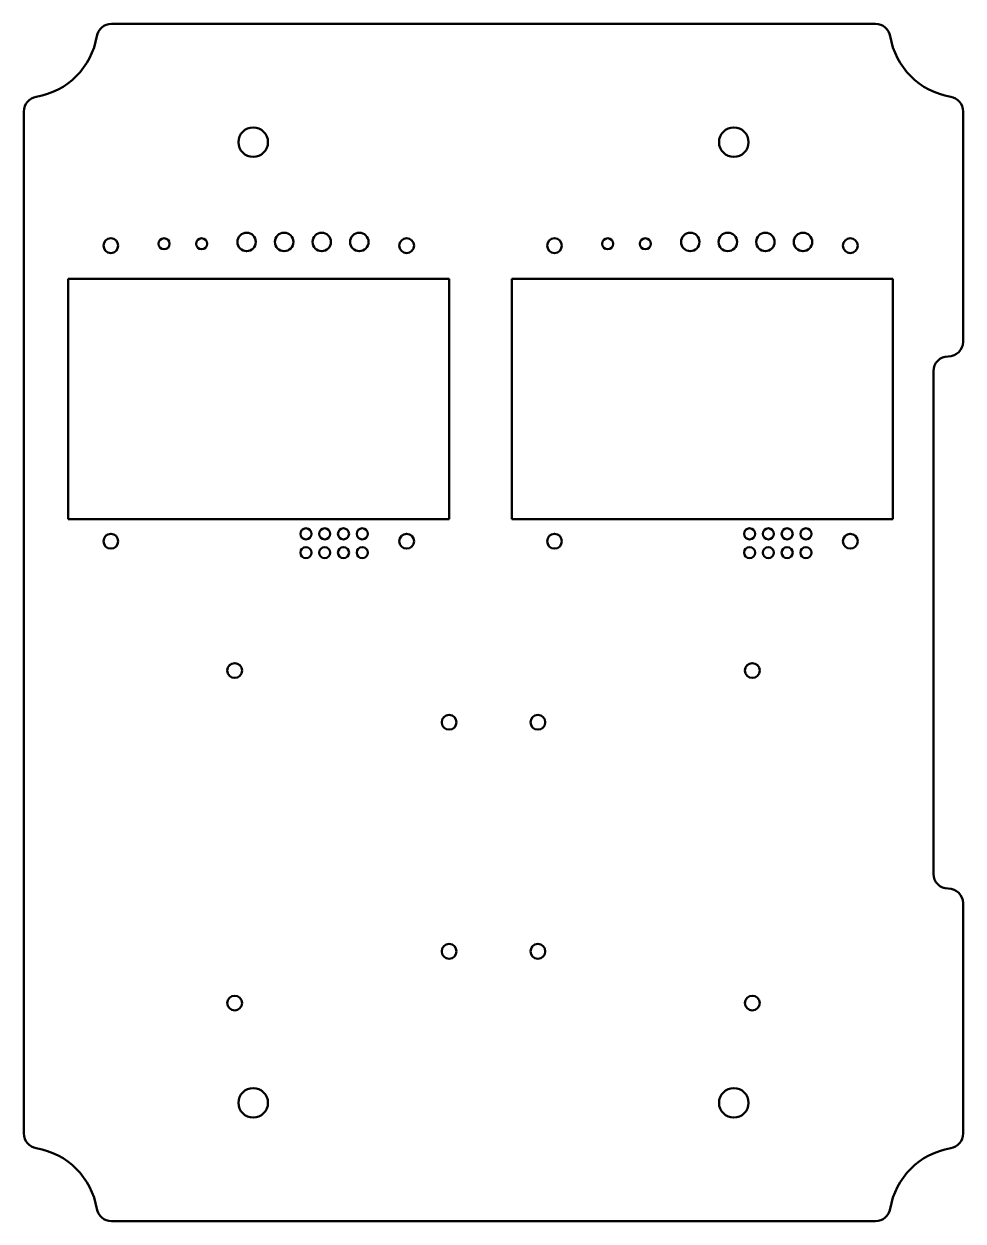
# Model space of a CAD drawing. Header units: millimetres. Extents: x 146 to 274, y 68 to 230.
import ezdxf

# ---------------------------------------------------------------- set-up
doc = ezdxf.new("R2010")
doc.units = ezdxf.units.MM
doc.layers.add('Visible (ISO)', color=7, linetype='Continuous', lineweight=50)

msp = doc.modelspace()

# ---------------------------------------------------------------- linework, layer by layer
at = {"layer": 'Visible (ISO)'}
for p, q in [((261.67, 229.5), (158.33, 229.5)), ((146.5, 217.67), (146.5, 79.33)), ((273.5, 186.5), (273.5, 217.67)), ((152.5, 162.5), (152.5, 195)), ((152.5, 195), (204, 195)), ((204, 195), (204, 162.5)), ((212.5, 162.5), (212.5, 195)), ((212.5, 195), (264, 195)), ((264, 195), (264, 162.5)), ((269.5, 114.5), (269.5, 182.5)), ((204, 162.5), (152.5, 162.5)), ((264, 162.5), (212.5, 162.5)), ((273.5, 79.33), (273.5, 110.5)), ((158.33, 67.5), (261.67, 67.5))]:
    msp.add_line(p, q, dxfattribs=at)
for centre, radius in [((177.5, 213.5), 2), ((242.5, 213.5), 2), ((176.61, 200), 1.25), ((181.69, 200), 1.25), ((186.77, 200), 1.25), ((191.85, 200), 1.25), ((236.61, 200), 1.25), ((241.69, 200), 1.25), ((246.77, 200), 1.25), ((251.85, 200), 1.25), ((158.25, 199.5), 1), ((165.45, 199.75), 0.75), ((170.53, 199.75), 0.75), ((198.25, 199.5), 1), ((218.25, 199.5), 1), ((225.45, 199.75), 0.75), ((230.53, 199.75), 0.75), ((258.25, 199.5), 1), ((158.25, 159.5), 1), ((184.63, 160.5), 0.75), ((187.17, 160.5), 0.75), ((189.71, 160.5), 0.75), ((192.25, 160.5), 0.75), ((198.25, 159.5), 1), ((218.25, 159.5), 1), ((244.63, 160.5), 0.75), ((247.17, 160.5), 0.75), ((249.71, 160.5), 0.75), ((252.25, 160.5), 0.75), ((258.25, 159.5), 1), ((184.63, 157.96), 0.75), ((187.17, 157.96), 0.75), ((189.71, 157.96), 0.75), ((192.25, 157.96), 0.75), ((244.63, 157.96), 0.75), ((247.17, 157.96), 0.75), ((249.71, 157.96), 0.75), ((252.25, 157.96), 0.75), ((175, 142), 1), ((245, 142), 1), ((204, 135), 1), ((216, 135), 1), ((204, 104), 1), ((216, 104), 1), ((175, 97), 1), ((245, 97), 1), ((177.5, 83.5), 2), ((242.5, 83.5), 2)]:
    msp.add_circle(centre, radius, dxfattribs=at)
for centre, radius, start, end in [((158.33, 227.5), 2, 90, 170.4059), ((261.67, 227.5), 2, 9.5941, 90), ((146.5, 229.5), 10, 279.5941, 350.4059), ((273.5, 229.5), 10, 189.5941, 260.4059), ((148.5, 217.67), 2, 99.5941, 180), ((271.5, 217.67), 2, 0, 80.4059), ((271.5, 186.5), 2, 270, 0), ((271.5, 182.5), 2, 90, 180), ((271.5, 114.5), 2, 180, 270), ((271.5, 110.5), 2, 0, 90), ((148.5, 79.33), 2, 180, 260.4059), ((271.5, 79.33), 2, 279.5941, 0), ((146.5, 67.5), 10, 9.5941, 80.4059), ((273.5, 67.5), 10, 99.5941, 170.4059), ((158.33, 69.5), 2, 189.5941, 270), ((261.67, 69.5), 2, 270, 350.4059)]:
    msp.add_arc(centre, radius, start, end, dxfattribs=at)

doc.saveas('drawing.dxf')
